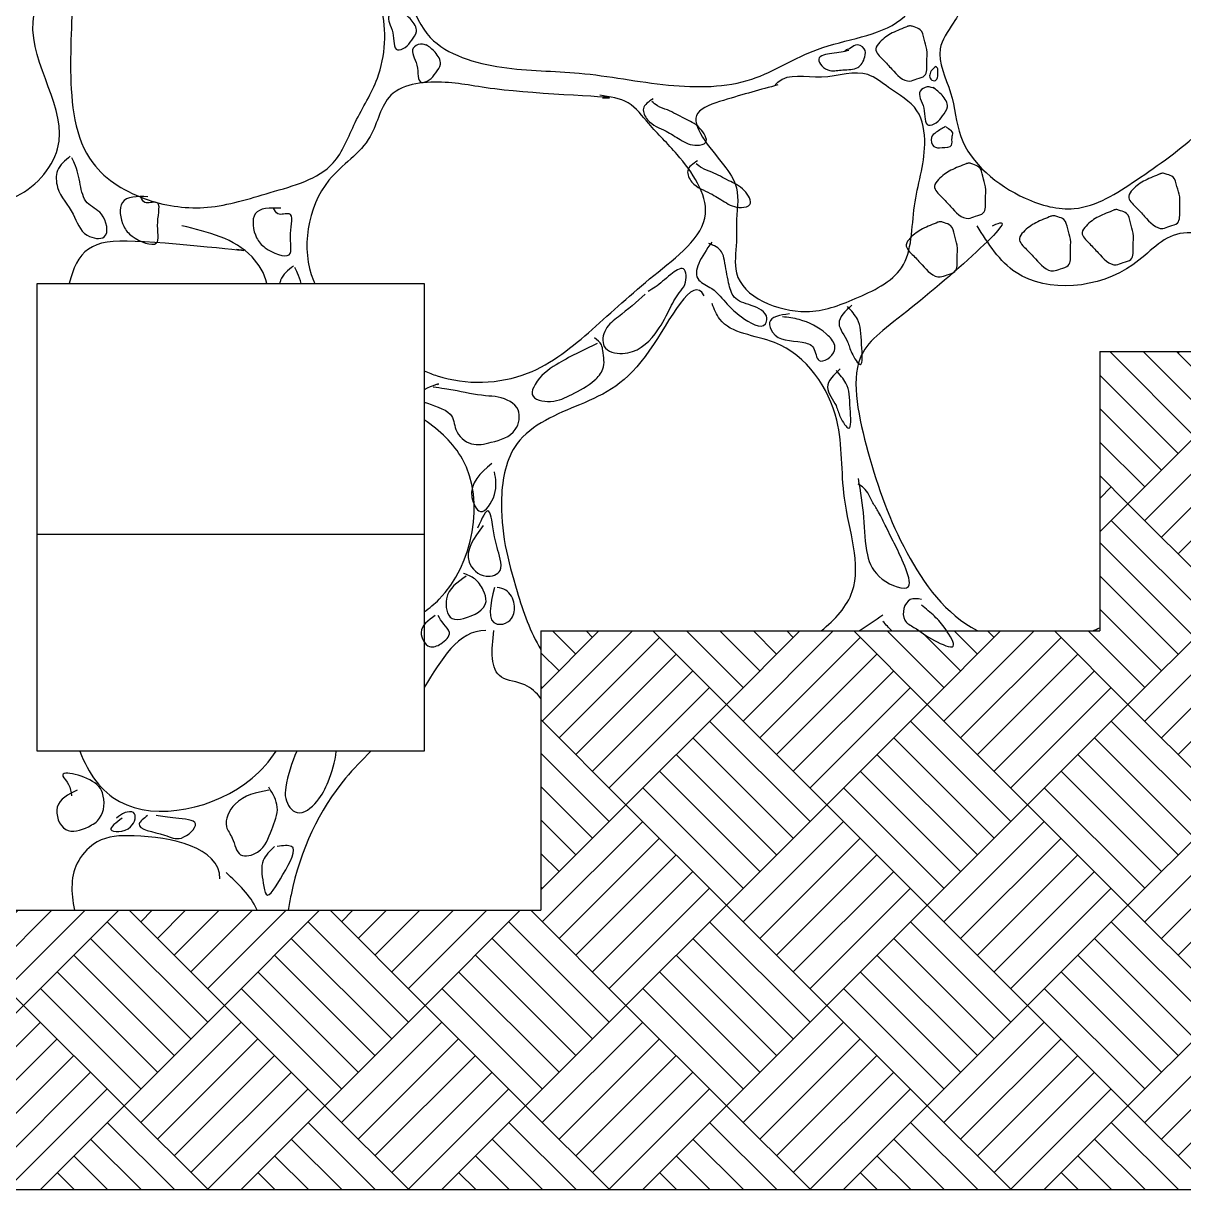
# Model space of a CAD drawing. Extents: x 152 to 700, y -120 to 84.
# Drawn here: x 223.968 to 224.59, y 72.817 to 73.443 of the extents above; entities that cross this region are included whole.
import ezdxf

# ---------------------------------------------------------------- set-up
doc = ezdxf.new("R2010")
doc.units = 0
doc.header["$LTSCALE"] = 0.03
doc.layers.get('0').update_dxf_attribs({"linetype": 'CONTINUOUS'})
doc.layers.add('MUEBLES', color=8, linetype='CONTINUOUS')

msp = doc.modelspace()

# ---------------------------------------------------------------- hatches: boundary and pattern name
at = {"layer": 'MUEBLES', "ltscale": 0.03}
h = msp.add_hatch(dxfattribs=at)
h.set_pattern_fill('AR-PARQ1', color=256, scale=0.00025, angle=45, style=0)
h.set_pattern_definition([(135, (-37.95053, 125.66572), (-0.107763073, 7e-18), [0.0762, -0.0762]), (135, (-37.94155, 125.6747), (-0.107763073, 7e-18), [0.0762, -0.0762]), (135, (-37.93257, 125.68368), (-0.107763073, 7e-18), [0.0762, -0.0762]), (135, (-37.92359, 125.69266), (-0.107763073, 7e-18), [0.0762, -0.0762]), (135, (-37.91461, 125.70164), (-0.107763073, 7e-18), [0.0762, -0.0762]), (135, (-37.90563, 125.71062), (-0.107763073, 7e-18), [0.0762, -0.0762]), (135, (-37.89665, 125.7196), (-0.107763073, 7e-18), [0.0762, -0.0762]), (45, (-38.00441, 125.7196), (0.107763073, -7e-18), [0.0762, -0.0762]), (45, (-38.01339, 125.72858), (0.107763073, -7e-18), [0.0762, -0.0762]), (45, (-38.02237, 125.73756), (0.107763073, -7e-18), [0.0762, -0.0762]), (45, (-38.03135, 125.74654), (0.107763073, -7e-18), [0.0762, -0.0762]), (45, (-38.04033, 125.75552), (0.107763073, -7e-18), [0.0762, -0.0762]), (45, (-38.04931, 125.7645), (0.107763073, -7e-18), [0.0762, -0.0762]), (45, (-38.05829, 125.77348), (0.107763073, -7e-18), [0.0762, -0.0762])])
edge = h.paths.add_edge_path()
edge.add_line((225.69653, 72.8168), (225.69653, 73.2668))
edge.add_line((225.69653, 73.2668), (224.54528, 73.2668))
edge.add_line((224.54528, 73.2668), (224.54528, 73.1168))
edge.add_line((224.54528, 73.1168), (224.4632, 73.1168))
edge.add_spline(control_points=[(224.4632, 73.1168), (224.46531, 73.11367), (224.46999, 73.10539), (224.4558, 73.11166), (224.45081, 73.1152), (224.44846, 73.1168)], knot_values=[0.027543, 0.027543, 0.027543, 0.027543, 0.036516, 0.046967, 0.05629, 0.05629, 0.05629, 0.05629], degree=3, periodic=0)
edge.add_line((224.44846, 73.1168), (224.24528, 73.1168))
edge.add_line((224.24528, 73.1168), (224.24528, 72.9668))
edge.add_line((224.24528, 72.9668), (223.94528, 72.9668))
edge.add_line((223.94528, 72.9668), (223.94528, 72.8168))
edge.add_line((223.94528, 72.8168), (225.69653, 72.8168))

# ---------------------------------------------------------------- linework, layer by layer
at = {"ltscale": 0.03}
for p, q in [((224.54528, 73.2668), (233.02815, 73.2668)), ((224.54528, 73.2668), (224.54528, 73.1168)), ((223.97491, 73.16885), (224.18272, 73.16885)), ((224.24528, 73.1168), (224.54528, 73.1168)), ((224.24528, 73.1168), (224.24528, 72.9668)), ((223.94528, 72.9668), (224.24528, 72.9668)), ((219.58904, 72.8168), (233.02815, 72.8168))]:
    msp.add_line(p, q, dxfattribs=at)
msp.add_lwpolyline([(223.97491, 73.30342), (224.18272, 73.30342), (224.18272, 73.0522), (223.97491, 73.0522)], close=True)
at = {"layer": 'MUEBLES', "ltscale": 0.03}
for points, start_tangent in [([(224.22752, 73.64625), (224.20195, 73.63348), (224.16678, 73.59836), (224.14759, 73.55366), (224.14759, 73.51853), (224.16678, 73.48022), (224.18596, 73.43552), (224.22433, 73.41955), (224.26589, 73.41636), (224.31385, 73.40997), (224.3586, 73.41316), (224.39377, 73.42913), (224.43853, 73.44509), (224.46411, 73.48022), (224.48969, 73.50895), (224.50567, 73.54088), (224.50567, 73.57281), (224.49288, 73.61752), (224.4801, 73.6271), (224.45772, 73.63029), (224.42575, 73.6271), (224.38738, 73.6239), (224.32983, 73.63668), (224.32024, 73.63668), (224.29466, 73.63987), (224.27228, 73.64306), (224.2531, 73.64306), (224.23711, 73.64306), (224.22433, 73.64306)], (0, 1)), ([(224.11593, 73.56028), (224.08419, 73.55037), (224.05642, 73.54641), (224.03063, 73.5583), (224.01674, 73.5682), (224.00484, 73.5682), (223.99294, 73.55037), (223.99492, 73.50877), (223.99492, 73.46915), (223.99294, 73.41764), (224.00484, 73.36811), (224.0346, 73.3483), (224.06633, 73.34434), (224.10006, 73.35226), (224.13378, 73.36811), (224.14568, 73.3899), (224.15758, 73.41368), (224.15957, 73.45132), (224.12981, 73.49688), (224.12188, 73.51471), (224.12981, 73.5365), (224.12585, 73.55037), (224.11791, 73.5583)], (0, 1)), ([(223.94385, 73.56471), (223.90968, 73.52009), (223.90706, 73.45972), (223.90443, 73.4046), (223.90443, 73.3626), (223.90706, 73.35735), (223.93334, 73.34686), (223.96225, 73.34948), (223.9859, 73.37573), (223.97276, 73.44397), (223.98327, 73.49121), (223.95173, 73.53583), (223.94648, 73.55946)], (-0.707646, -0.706567)), ([(224.515, 73.5137), (224.49008, 73.48606), (224.47901, 73.46532), (224.46655, 73.4432), (224.45963, 73.42937), (224.46516, 73.40587), (224.4707, 73.38237), (224.50531, 73.34919), (224.53161, 73.34366), (224.56483, 73.35887), (224.59943, 73.38514), (224.62574, 73.41832), (224.63127, 73.45979), (224.63127, 73.50403), (224.62712, 73.53306), (224.62297, 73.54412), (224.58836, 73.54688), (224.55791, 73.54135), (224.53576, 73.53444), (224.52607, 73.52338), (224.52053, 73.51509), (224.515, 73.51232)], (0.89465, 0.446768)), ([(224.44216, 73.44144), (224.43393, 73.43792), (224.42717, 73.43293), (224.42511, 73.42941), (224.42893, 73.42354), (224.43364, 73.41855), (224.44333, 73.41209), (224.44715, 73.41326), (224.45127, 73.41502), (224.45244, 73.42207), (224.45244, 73.42911), (224.45097, 73.43469), (224.44892, 73.43968), (224.44568, 73.44114), (224.44363, 73.44173), (224.44186, 73.44144)], (0.980643, 0.195805)), ([(224.41061, 73.42854), (224.40649, 73.42759), (224.40142, 73.42696), (224.39446, 73.4238), (224.39604, 73.42032), (224.40047, 73.41779), (224.40744, 73.41811), (224.41535, 73.41937), (224.41915, 73.42507), (224.41884, 73.42949), (224.41409, 73.43139), (224.41092, 73.42949), (224.40871, 73.42854), (224.40807, 73.42791)], (0.96483, 0.262875)), ([(224.37242, 73.41002), (224.34335, 73.40173), (224.32951, 73.39481), (224.34335, 73.36716), (224.35027, 73.35472), (224.35027, 73.33537), (224.35027, 73.32569), (224.35027, 73.3091), (224.38765, 73.28836), (224.41395, 73.29528), (224.43886, 73.31187), (224.44579, 73.34504), (224.45132, 73.37822), (224.44717, 73.3962), (224.43194, 73.40864), (224.42087, 73.41555), (224.39595, 73.41417), (224.37242, 73.4114), (224.37104, 73.41002)], (1, 0)), ([(224.45714, 73.41969), (224.45524, 73.41811), (224.45461, 73.41305), (224.45714, 73.41242), (224.45809, 73.414), (224.45841, 73.41716), (224.45809, 73.41906), (224.45714, 73.42001)], (0.196229, -0.980558)), ([(224.30565, 73.40263), (224.30034, 73.39733), (224.30262, 73.39127), (224.31248, 73.38521), (224.32006, 73.38066), (224.32917, 73.37763), (224.33372, 73.37915), (224.33068, 73.38672), (224.32234, 73.39203), (224.31324, 73.39657), (224.30793, 73.39884), (224.30489, 73.40112)], (0.600537, 0.799597)), ([(224.46252, 73.38776), (224.45746, 73.3846), (224.45492, 73.38175), (224.45619, 73.37701), (224.46062, 73.37638), (224.46569, 73.37764), (224.466, 73.38175), (224.46632, 73.38428), (224.4641, 73.38649), (224.46284, 73.38744)], (0.707455, 0.706759)), ([(224.32942, 73.36923), (224.32411, 73.36392), (224.32639, 73.35786), (224.33625, 73.3518), (224.34383, 73.34726), (224.35293, 73.34423), (224.35748, 73.34574), (224.35445, 73.35332), (224.3461, 73.35862), (224.337, 73.36317), (224.33169, 73.36544), (224.32866, 73.36771)], (0.600537, 0.799597)), ([(224.47364, 73.36771), (224.46541, 73.36419), (224.45866, 73.3592), (224.4566, 73.35568), (224.46042, 73.34981), (224.46512, 73.34482), (224.47482, 73.33836), (224.47864, 73.33954), (224.48275, 73.3413), (224.48393, 73.34834), (224.48393, 73.35539), (224.48246, 73.36096), (224.4804, 73.36595), (224.47717, 73.36742), (224.47511, 73.368), (224.47335, 73.36771)], (0.980643, 0.195805)), ([(224.57786, 73.36229), (224.56963, 73.35877), (224.56287, 73.35378), (224.56082, 73.35026), (224.56464, 73.34439), (224.56934, 73.3394), (224.57904, 73.33294), (224.58286, 73.33412), (224.58697, 73.33588), (224.58815, 73.34292), (224.58815, 73.34996), (224.58668, 73.35554), (224.58462, 73.36053), (224.58139, 73.362), (224.57933, 73.36258), (224.57757, 73.36229)], (0.980643, 0.195805)), ([(224.03435, 73.35001), (224.0207, 73.34698), (224.02146, 73.3341), (224.02601, 73.3288), (224.0389, 73.32501), (224.03966, 73.33637), (224.0389, 73.34698), (224.03283, 73.34698), (224.03056, 73.35001)], (0.992302, 0.123845)), ([(224.10565, 73.34385), (224.092, 73.34082), (224.09275, 73.32795), (224.09731, 73.32264), (224.1102, 73.31886), (224.11096, 73.33022), (224.1102, 73.34082), (224.10413, 73.34082), (224.10186, 73.34385)], (0.992302, 0.123845)), ([(224.55289, 73.34277), (224.54466, 73.33925), (224.53791, 73.33426), (224.53585, 73.33074), (224.53967, 73.32487), (224.54437, 73.31988), (224.55407, 73.31343), (224.55789, 73.3146), (224.562, 73.31636), (224.56318, 73.3234), (224.56318, 73.33045), (224.56171, 73.33602), (224.55965, 73.34101), (224.55642, 73.34248), (224.55436, 73.34307), (224.5526, 73.34277)], (0.980643, 0.195805)), ([(224.45844, 73.33627), (224.45021, 73.33275), (224.44346, 73.32776), (224.4414, 73.32424), (224.44522, 73.31837), (224.44992, 73.31338), (224.45962, 73.30692), (224.46344, 73.3081), (224.46755, 73.30986), (224.46873, 73.3169), (224.46873, 73.32394), (224.46726, 73.32952), (224.4652, 73.33451), (224.46197, 73.33598), (224.45991, 73.33656), (224.45815, 73.33627)], (0.980643, 0.195805)), ([(224.51924, 73.33952), (224.51101, 73.336), (224.50425, 73.33101), (224.50219, 73.32749), (224.50601, 73.32162), (224.51072, 73.31663), (224.52041, 73.31017), (224.52423, 73.31135), (224.52835, 73.31311), (224.52952, 73.32015), (224.52952, 73.3272), (224.52805, 73.33277), (224.526, 73.33776), (224.52276, 73.33923), (224.52071, 73.33982), (224.51894, 73.33952)], (0.980643, 0.195805)), ([(224.33698, 73.32567), (224.33015, 73.30522), (224.33698, 73.30068), (224.34532, 73.29234), (224.35291, 73.28553), (224.3658, 73.28174), (224.36656, 73.28477), (224.35822, 73.29159), (224.34911, 73.29613), (224.34608, 73.30371), (224.34381, 73.31583), (224.34229, 73.32037), (224.33546, 73.32491)], (0.894705, 0.446658)), ([(224.30133, 73.29765), (224.28692, 73.28553), (224.28009, 73.27871), (224.27934, 73.26962), (224.2892, 73.26583), (224.30664, 73.27644), (224.31422, 73.28931), (224.31953, 73.2984), (224.32257, 73.30295), (224.32181, 73.31128), (224.31498, 73.30825), (224.30664, 73.30143), (224.30285, 73.29916)], (0.707635, -0.706579)), ([(224.41216, 73.29178), (224.40533, 73.28194), (224.40989, 73.27209), (224.41216, 73.26603), (224.41671, 73.25997), (224.41747, 73.27057), (224.41519, 73.28421), (224.40989, 73.29103)], (1, 0)), ([(224.37869, 73.28704), (224.36808, 73.2825), (224.36959, 73.27719), (224.38552, 73.27189), (224.39159, 73.26886), (224.39462, 73.26204), (224.40296, 73.26735), (224.40069, 73.27416), (224.39841, 73.27644), (224.384, 73.28401), (224.3749, 73.28553)], (0.707584, 0.706629)), ([(224.406, 73.2575), (224.39917, 73.24765), (224.40372, 73.2378), (224.406, 73.23174), (224.41055, 73.22568), (224.41131, 73.23629), (224.40903, 73.24992), (224.40372, 73.25674)], (1, 0)), ([(224.2189, 73.20671), (224.2083, 73.18857), (224.21284, 73.18101), (224.22041, 73.19008), (224.22041, 73.20218)], (0, 1)), ([(224.41553, 73.19868), (224.41853, 73.17769), (224.42053, 73.15769), (224.42854, 73.14469), (224.44256, 73.14069), (224.44056, 73.15169), (224.43555, 73.16269), (224.43055, 73.17269), (224.42654, 73.18069), (224.42354, 73.18569), (224.41853, 73.19368), (224.41553, 73.19568)], (0, 1)), ([(224.21435, 73.17345), (224.20679, 73.1538), (224.21587, 73.14624), (224.22344, 73.14927), (224.22344, 73.15531), (224.22041, 73.16741), (224.2189, 73.17648), (224.21738, 73.18101), (224.21133, 73.17194)], (1, 0)), ([(224.20527, 73.14624), (224.19468, 73.13415), (224.1977, 73.12356), (224.20376, 73.12356), (224.21587, 73.13264), (224.21435, 73.13868), (224.20981, 73.14473), (224.20376, 73.14775)], (0.707505, -0.706709)), ([(224.44957, 73.13369), (224.44356, 73.13369), (224.44056, 73.12269), (224.44556, 73.11869), (224.45658, 73.11169), (224.46659, 73.10869), (224.46258, 73.11769), (224.45658, 73.12469), (224.44957, 73.13069)], (0.894627, 0.446814)), ([(224.18862, 73.12508), (224.18105, 73.11601), (224.18559, 73.10845), (224.19165, 73.10996), (224.19619, 73.11601), (224.19316, 73.12054), (224.19013, 73.12508)], (0.894665, 0.446738)), ([(223.99638, 73.03134), (223.98578, 73.02227), (223.99032, 73.01018), (224.00243, 73.01169), (224.00849, 73.01623), (224.01, 73.02983), (224.00697, 73.03437), (223.98881, 73.0389), (223.99183, 73.03437), (223.99335, 73.02832)], (0.707637, 0.706576)), ([(224.02059, 73.01623), (224.01454, 73.01018), (224.02514, 73.01169), (224.02665, 73.01925), (224.02211, 73.01925), (224.01757, 73.01623)], (1, 0)), ([(224.03422, 73.01774), (224.02968, 73.0132), (224.0433, 73.00716), (224.05238, 73.00564), (224.05995, 73.0132), (224.04936, 73.01623), (224.03876, 73.01774)], (-0.707433, -0.70678)), ([(224.10234, 73.00111), (224.09628, 72.99355), (224.09628, 72.98146), (224.0978, 72.97541), (224.10688, 72.98599), (224.11142, 73.00111), (224.10385, 73.00111)], (0.948794, -0.315894))]:
    msp.add_spline(points, degree=3, dxfattribs=dict(at, start_tangent=start_tangent))
for points in [[(224.17184, 73.44852), (224.16773, 73.44947), (224.16393, 73.44726), (224.16583, 73.43809), (224.16836, 73.42892), (224.17248, 73.43018), (224.17596, 73.43398), (224.17849, 73.43872), (224.17564, 73.44504), (224.1709, 73.44915)], [(224.18476, 73.43102), (224.18064, 73.43197), (224.17684, 73.42976), (224.17874, 73.42059), (224.18127, 73.41142), (224.18539, 73.41268), (224.18887, 73.41648), (224.1914, 73.42122), (224.18856, 73.42754), (224.18381, 73.43165)], [(224.45682, 73.40799), (224.45271, 73.40894), (224.44891, 73.40673), (224.45081, 73.39756), (224.45334, 73.38839), (224.45746, 73.38966), (224.46094, 73.39345), (224.46347, 73.39819), (224.46062, 73.40452), (224.45587, 73.40863)], [(223.99276, 73.37169), (223.98594, 73.36412), (223.98594, 73.35503), (223.99428, 73.34064), (224.00187, 73.32927), (224.01097, 73.32852), (224.00945, 73.34064), (224.00187, 73.3467), (223.99807, 73.35654), (223.99504, 73.36791), (223.99352, 73.37094)], [(224.27554, 73.27113), (224.25355, 73.25977), (224.24217, 73.24917), (224.24065, 73.24386), (224.25051, 73.24008), (224.26189, 73.24386), (224.27403, 73.25144), (224.27858, 73.2575), (224.27858, 73.26735), (224.27782, 73.27038), (224.27403, 73.27416)], [(224.22041, 73.14019), (224.22192, 73.12054), (224.22495, 73.12054), (224.22949, 73.12356), (224.23101, 73.13112), (224.22647, 73.13868), (224.22192, 73.14019)], [(224.09931, 73.03134), (224.08115, 73.02379), (224.0766, 73.01169), (224.07963, 73.00564), (224.08417, 72.99657), (224.09326, 72.99809), (224.10082, 73.01018), (224.10385, 73.02227), (224.09931, 73.03286)]]:
    msp.add_spline(points, degree=3, dxfattribs=at)
for points, knots in [([(224.27829, 73.40311), (224.29588, 73.40311), (224.222, 73.40554), (224.19792, 73.41275), (224.16096, 73.41043), (224.15593, 73.37724), (224.12185, 73.35797), (224.11629, 73.32098), (224.12369, 73.30393), (224.12392, 73.30342)], [0, 0, 0, 0, 0.0527648, 0.0848709, 0.1147501, 0.1394866, 0.17178, 0.2263315, 0.228016, 0.228016, 0.228016, 0.228016]), ([(224.18272, 73.25647), (224.18499, 73.25547), (224.20224, 73.24881), (224.23837, 73.24956), (224.2742, 73.27938), (224.30333, 73.30685), (224.3444, 73.33664), (224.32136, 73.37104), (224.30455, 73.3869), (224.29314, 73.40222), (224.28233, 73.40373), (224.27691, 73.40449)], [0.3034476, 0.3034476, 0.3034476, 0.3034476, 0.3109922, 0.3594601, 0.4012917, 0.4454115, 0.488623, 0.5238769, 0.5463944, 0.5620452, 0.5778273, 0.5778273, 0.5778273, 0.5778273]), ([(224.48777, 73.3344), (224.50717, 73.34408), (224.44365, 73.28797), (224.40847, 73.26459), (224.42114, 73.20767), (224.43832, 73.15969), (224.46285, 73.1253), (224.47982, 73.1169), (224.48004, 73.1168)], [0, 0, 0, 0, 0.0650449, 0.1005232, 0.1508404, 0.2090503, 0.2652995, 0.2660126, 0.2660126, 0.2660126, 0.2660126]), ([(224.09824, 73.30342), (224.09703, 73.30879), (224.0864, 73.32633), (224.06674, 73.33103), (224.05264, 73.3344)], [0.82252075, 0.82252075, 0.82252075, 0.82252075, 0.83876364, 0.87996153, 0.87996153, 0.87996153, 0.87996153]), ([(224.61989, 73.2668), (224.6206, 73.27522), (224.62194, 73.29218), (224.62225, 73.32209), (224.5857, 73.33749), (224.55786, 73.30172), (224.50312, 73.29671), (224.48544, 73.3248), (224.4794, 73.3344)], [0.5105707, 0.5105707, 0.5105707, 0.5105707, 0.5361788, 0.561597, 0.5934541, 0.6236135, 0.6865108, 0.7191636, 0.7191636, 0.7191636, 0.7191636]), ([(224.08193, 73.32186), (224.09986, 73.31887), (224.03177, 73.32805), (224.00051, 73.32501), (223.99405, 73.31153), (223.99218, 73.30342)], [0, 0, 0, 0, 0.0545506, 0.0800003, 0.1045242, 0.1045242, 0.1045242, 0.1045242]), ([(224.11247, 73.31279), (224.10967, 73.31054), (224.10634, 73.30787), (224.10525, 73.30404), (224.10513, 73.30342)], [0, 0, 0, 0, 0.01019679, 0.01210321, 0.01210321, 0.01210321, 0.01210321]), ([(224.11658, 73.30342), (224.11611, 73.30534), (224.11523, 73.30826), (224.11376, 73.31103), (224.11323, 73.31204)], [0.096981591, 0.096981591, 0.096981591, 0.096981591, 0.10295025, 0.106338839, 0.106338839, 0.106338839, 0.106338839]), ([(224.33296, 73.29679), (224.32679, 73.30913), (224.30054, 73.25369), (224.27125, 73.24009), (224.22935, 73.22347), (224.22112, 73.18043), (224.2301, 73.14407), (224.23957, 73.11625), (224.24528, 73.10688)], [0, 0, 0, 0, 0.0413926, 0.0890735, 0.1285301, 0.1589539, 0.2097896, 0.2428667, 0.2428667, 0.2428667, 0.2428667]), ([(224.39568, 73.1168), (224.4033, 73.12305), (224.42119, 73.14229), (224.40496, 73.18618), (224.40886, 73.2337), (224.38145, 73.27516), (224.34366, 73.27636), (224.33835, 73.28961), (224.33715, 73.29261)], [0.4094543, 0.4094543, 0.4094543, 0.4094543, 0.4374676, 0.4877841, 0.5297788, 0.5833173, 0.6151754, 0.6245209, 0.6245209, 0.6245209, 0.6245209]), ([(224.18272, 73.23975), (224.18707, 73.23799), (224.19915, 73.23495), (224.19836, 73.22371), (224.20765, 73.21554), (224.21992, 73.21829), (224.23249, 73.22194), (224.23542, 73.23749), (224.22421, 73.24267), (224.21211, 73.2431), (224.20248, 73.24543), (224.19314, 73.24701), (224.18959, 73.24742), (224.18756, 73.24765)], [0.019697, 0.019697, 0.019697, 0.019697, 0.0310443, 0.039912, 0.0511807, 0.0618254, 0.0764111, 0.0871239, 0.0997429, 0.106611, 0.1243161, 0.1289303, 0.1350447, 0.1350447, 0.1350447, 0.1350447]), ([(224.18272, 73.12707), (224.18555, 73.12909), (224.20818, 73.14783), (224.21805, 73.19999), (224.19098, 73.22447), (224.18272, 73.23022)], [0.587282, 0.587282, 0.587282, 0.587282, 0.5975579, 0.6738124, 0.7032571, 0.7032571, 0.7032571, 0.7032571]), ([(224.24528, 73.08061), (224.24286, 73.08361), (224.23713, 73.08944), (224.21739, 73.09052), (224.21896, 73.10656), (224.22, 73.11711)], [0.71714058, 0.71714058, 0.71714058, 0.71714058, 0.72845734, 0.74168682, 0.76710439, 0.76710439, 0.76710439, 0.76710439]), ([(223.99792, 73.0522), (224.00246, 73.04036), (224.02279, 73.01107), (224.07919, 73.02305), (224.09957, 73.04694), (224.10332, 73.0522)], [0.3474181, 0.3474181, 0.3474181, 0.3474181, 0.3837321, 0.4559548, 0.4747759, 0.4747759, 0.4747759, 0.4747759]), ([(224.11431, 73.0522), (224.11159, 73.04599), (224.10871, 73.03754), (224.10762, 73.02569), (224.11472, 73.01555), (224.12628, 73.02533), (224.1319, 73.03694), (224.13492, 73.04657), (224.1355, 73.0522)], [0.0172492, 0.0172492, 0.0172492, 0.0172492, 0.03747183, 0.04351924, 0.05320404, 0.06540438, 0.07759687, 0.09447171, 0.09447171, 0.09447171, 0.09447171]), ([(224.15408, 73.0522), (224.14936, 73.04746), (224.12926, 73.02708), (224.11508, 72.99709), (224.11017, 72.96957), (224.10975, 72.9668)], [0.08884894, 0.08884894, 0.08884894, 0.08884894, 0.10946706, 0.1786502, 0.18635097, 0.18635097, 0.18635097, 0.18635097]), ([(224.07306, 72.98376), (224.07306, 73.00095), (224.03607, 73.00801), (224.00835, 73.00649), (223.99243, 72.99032), (223.99307, 72.97643), (223.99501, 72.9668)], [0, 0, 0, 0, 0.0515568, 0.0715963, 0.085565, 0.1134882, 0.1134882, 0.1134882, 0.1134882]), ([(224.09305, 72.9668), (224.09298, 72.96697), (224.08958, 72.97486), (224.08289, 72.98102), (224.07636, 72.98705)], [0.53679731, 0.53679731, 0.53679731, 0.53679731, 0.53737038, 0.56308304, 0.56308304, 0.56308304, 0.56308304])]:
    msp.add_open_spline(points, degree=3, knots=knots, dxfattribs=at)
for points in [[(224.18984, 73.24917), (224.19239, 73.25044), (224.18676, 73.24848), (224.18272, 73.24634)], [(224.42889, 73.12525), (224.42467, 73.12246), (224.42046, 73.11966), (224.4162, 73.1168)], [(224.21581, 73.11711), (224.20055, 73.11711), (224.19191, 73.1012), (224.18272, 73.0865)], [(224.43371, 73.1168), (224.43206, 73.11848), (224.43047, 73.12022), (224.42889, 73.12196)], [(224.54131, 73.1168), (224.54265, 73.11734), (224.54397, 73.11792), (224.54528, 73.11852)]]:
    msp.add_open_spline(points, degree=3, dxfattribs=at)

doc.saveas('drawing.dxf')
